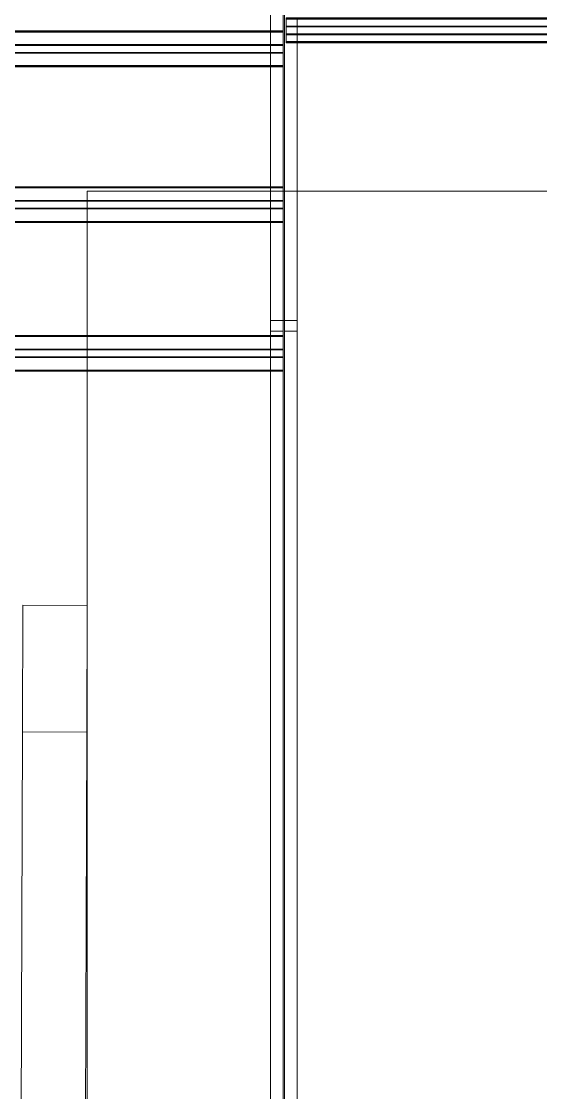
# Model space of a CAD drawing. Header units: centimetres. Extents: x -13617 to -9515, y -261 to 6553.
# Drawn here: x -11479 to -11236, y 5189 to 5689 of the extents above; entities that cross this region are included whole.
import ezdxf

# ---------------------------------------------------------------- set-up
doc = ezdxf.new("R2010")
doc.units = ezdxf.units.CM
doc.linetypes.add('_Overhead', pattern=[0.47625, 0.3175, -0.15875])
for name, color, linetype, lineweight in [('A-FLOR-LEVL', 7, 'Continuous', 9), ('A-WALL', 7, 'Continuous', 9), ('S-BEAM', 7, 'Continuous', 9)]:
    doc.layers.add(name, color=color, linetype=linetype, lineweight=lineweight)

# ---------------------------------------------------------------- blocks, each defined once
blk = doc.blocks.new('Costanera Perfil Z - Parametrizado - h_30cm-V54-Planta patio maniobras')
at = {"layer": 'S-BEAM', "color": 254, "true_color": 0xcccccc}
for p, q in [((-8.34, 548.74), (-8.34, -548.74)), ((-8.1, -548.74), (-8.1, 548.74)), ((-8.04, 548.74), (-8.04, -548.74)), ((-7.84, 548.74), (-7.84, -548.74)), ((1.64, 548.74), (1.64, -548.74)), ((1.98, 548.74), (1.98, -548.74)), ((-1.98, 544.73), (-1.98, -542.85)), ((-1.64, 544.73), (-1.64, -542.85)), ((7.84, 544.73), (7.84, -542.85)), ((8.04, 544.73), (8.04, -542.85)), ((8.1, 544.73), (8.1, -542.85)), ((8.34, 544.73), (8.34, -542.85)), ((-1.98, -542.85), (-1.98, -548.74)), ((-1.64, -542.85), (-1.64, -548.74)), ((7.84, -542.85), (7.84, -548.74)), ((8.04, -542.85), (8.04, -548.74)), ((8.1, -542.85), (8.1, -548.74)), ((8.34, -542.85), (8.34, -548.74)), ((-8.1, -548.74), (-8.34, -548.74)), ((-8.34, -548.74), (-8.1, -548.74)), ((1.98, -548.74), (-8.1, -548.74)), ((-8.04, -548.74), (-7.84, -548.74)), ((-7.84, -548.74), (1.64, -548.74)), ((-0.98, -548.74), (-1.98, -548.74)), ((-1.98, -548.74), (-1.64, -548.74)), ((-1.64, -548.74), (1.64, -548.74)), ((1.64, -548.74), (-1.64, -548.74)), ((-1.64, -548.74), (-0.69, -548.74)), ((1.64, -548.74), (-0.98, -548.74)), ((-0.69, -548.74), (1.64, -548.74)), ((1.64, -548.74), (1.98, -548.74)), ((1.98, -548.74), (1.64, -548.74)), ((1.64, -548.74), (1.98, -548.74)), ((1.98, -548.74), (8.04, -548.74)), ((7.84, -548.74), (1.98, -548.74)), ((8.04, -548.74), (7.84, -548.74)), ((8.34, -548.74), (8.04, -548.74)), ((8.1, -548.74), (8.34, -548.74))]:
    blk.add_line(p, q, dxfattribs=at)
blk = doc.blocks.new('Costanera Perfil Z - Parametrizado - h_30cm-V55-Planta patio maniobras')
at = {"layer": 'S-BEAM', "color": 254, "true_color": 0xcccccc}
for p, q in [((-8.34, 548.74), (-8.34, -548.74)), ((-8.1, -548.74), (-8.1, 548.74)), ((-8.04, 548.74), (-8.04, -548.74)), ((-7.84, 548.74), (-7.84, -548.74)), ((1.64, 548.74), (1.64, -548.74)), ((1.98, 548.74), (1.98, -548.74)), ((-1.98, 544.73), (-1.98, -542.85)), ((-1.64, 544.73), (-1.64, -542.85)), ((7.84, 544.73), (7.84, -542.85)), ((8.04, 544.73), (8.04, -542.85)), ((8.1, 544.73), (8.1, -542.85)), ((8.34, 544.73), (8.34, -542.85)), ((-1.98, -542.85), (-1.98, -548.74)), ((-1.64, -542.85), (-1.64, -548.74)), ((7.84, -542.85), (7.84, -548.74)), ((8.04, -542.85), (8.04, -548.74)), ((8.1, -542.85), (8.1, -548.74)), ((8.34, -542.85), (8.34, -548.74)), ((-8.1, -548.74), (-8.34, -548.74)), ((-8.34, -548.74), (-8.1, -548.74)), ((1.98, -548.74), (-8.1, -548.74)), ((-8.04, -548.74), (-7.84, -548.74)), ((-7.84, -548.74), (1.64, -548.74)), ((-0.94, -548.74), (-1.98, -548.74)), ((-1.98, -548.74), (-1.64, -548.74)), ((-1.64, -548.74), (1.64, -548.74)), ((1.64, -548.74), (-1.64, -548.74)), ((-1.64, -548.74), (-0.64, -548.74)), ((1.64, -548.74), (-0.94, -548.74)), ((-0.64, -548.74), (1.64, -548.74)), ((1.64, -548.74), (1.98, -548.74)), ((1.98, -548.74), (1.64, -548.74)), ((1.64, -548.74), (1.98, -548.74)), ((1.98, -548.74), (8.04, -548.74)), ((7.84, -548.74), (1.98, -548.74)), ((8.04, -548.74), (7.84, -548.74)), ((8.34, -548.74), (8.04, -548.74)), ((8.1, -548.74), (8.34, -548.74))]:
    blk.add_line(p, q, dxfattribs=at)
blk = doc.blocks.new('Costanera Perfil Z - Parametrizado - h_30cm-V56-Planta patio maniobras')
at = {"layer": 'S-BEAM', "color": 254, "true_color": 0xcccccc}
for p, q in [((-8.34, 548.74), (-8.34, -548.74)), ((-8.1, -548.74), (-8.1, 548.74)), ((-8.04, 548.74), (-8.04, -548.74)), ((-7.84, 548.74), (-7.84, -548.74)), ((-1.98, 548.74), (-1.98, -548.74)), ((-1.64, 548.74), (-1.64, -548.74)), ((1.64, 548.74), (1.64, -548.74)), ((1.98, 548.74), (1.98, -548.74)), ((7.84, 548.74), (7.84, -548.74)), ((8.04, 548.74), (8.04, -548.74)), ((8.1, 548.74), (8.1, -548.74)), ((8.34, 548.74), (8.34, -548.74)), ((-8.1, -548.74), (-8.34, -548.74)), ((-8.34, -548.74), (-8.1, -548.74)), ((1.98, -548.74), (-8.1, -548.74)), ((-8.04, -548.74), (-7.84, -548.74)), ((-7.84, -548.74), (1.64, -548.74)), ((-1.16, -548.74), (-1.98, -548.74)), ((-1.98, -548.74), (-1.64, -548.74)), ((-1.64, -548.74), (1.64, -548.74)), ((1.64, -548.74), (-1.64, -548.74)), ((-1.64, -548.74), (-0.86, -548.74)), ((1.64, -548.74), (-1.16, -548.74)), ((-0.86, -548.74), (1.64, -548.74)), ((1.64, -548.74), (1.98, -548.74)), ((1.98, -548.74), (1.64, -548.74)), ((1.64, -548.74), (1.98, -548.74)), ((1.98, -548.74), (8.04, -548.74)), ((7.84, -548.74), (1.98, -548.74)), ((8.04, -548.74), (7.84, -548.74)), ((8.34, -548.74), (8.04, -548.74)), ((8.1, -548.74), (8.34, -548.74))]:
    blk.add_line(p, q, dxfattribs=at)
blk = doc.blocks.new('Costanera Perfil Z - Parametrizado - h_22cm-1719285-Planta patio maniobras')
at = {"layer": 'S-BEAM', "color": 254, "true_color": 0xcccccc}
for p, q in [((-5.54, 4807.54), (-5.84, 4807.54)), ((-5.84, 4807.54), (-5.5, 4807.54)), ((-5.84, 4807.54), (-5.84, 4427.94)), ((-5.54, 4807.54), (-5.54, 4427.94)), ((-5.5, 4807.54), (2.01, 4807.54)), ((-5.26, 4807.54), (-5.5, 4807.54)), ((-5.5, 4427.94), (-5.5, 4807.54)), ((1.67, 4807.54), (-5.26, 4807.54)), ((-5.26, 4807.54), (-5.26, 4427.94)), ((-1.67, 4807.54), (-2.01, 4807.54)), ((-2.01, 4807.54), (1.67, 4807.54)), ((-2.01, 4807.54), (-2.01, 4427.94)), ((1.67, 4807.54), (-1.67, 4807.54)), ((-1.67, 4807.54), (1.67, 4807.54)), ((0.1, 4807.54), (-1.67, 4807.54)), ((-1.67, 4807.54), (-1.67, 4427.94)), ((1.67, 4807.54), (0.1, 4807.54)), ((2.01, 4807.54), (1.67, 4807.54)), ((1.67, 4807.54), (2.01, 4807.54)), ((2.01, 4807.54), (1.67, 4807.54)), ((1.67, 4807.54), (1.67, 4427.94)), ((2.01, 4807.54), (5.26, 4807.54)), ((5.5, 4807.54), (2.01, 4807.54)), ((2.01, 4807.54), (2.01, 4427.94)), ((5.26, 4807.54), (5.54, 4807.54)), ((5.26, 4807.54), (5.26, 4636.41)), ((5.5, 4807.54), (5.5, 4802.48)), ((5.54, 4807.54), (5.84, 4807.54)), ((5.84, 4807.54), (5.54, 4807.54)), ((5.54, 4807.54), (5.54, 4636.41)), ((5.84, 4807.54), (5.84, 4636.41)), ((5.5, 4802.48), (5.5, 4636.41)), ((5.26, 4631.41), (5.26, 4427.94)), ((5.5, 4631.41), (5.5, 4427.94)), ((5.54, 4631.41), (5.54, 4427.94)), ((5.84, 4631.41), (5.84, 4427.94))]:
    blk.add_line(p, q, dxfattribs=at)
blk = doc.blocks.new('PQ_RVR_EST-01_ZZ_ZZ_MO_T_A_rvt-1-Planta patio maniobras')
at = {"layer": 'S-BEAM', "color": 254, "true_color": 0xcccccc}
for p, q in [((-11355.96, 5544.81), (-11355.96, 6051.43)), ((-11355.96, 4837.99), (-11355.96, 5934.63)), ((-11362.56, 5678.56), (-11362.56, 5750.79)), ((-11362.56, 5684.92), (-11362.56, 5750.79)), ((-11362.56, 5684.92), (-11362.56, 5750.79)), ((-11362.56, 5678.56), (-11362.56, 5750.79)), ((-11356.67, 5684.92), (-11356.67, 5750.79)), ((-11356.67, 5678.56), (-11356.67, 5750.79)), ((-11350.06, 5687.22), (-11350.06, 5691.05)), ((-11350.06, 5687.22), (-11350.06, 5691.05)), ((-11350.06, 5687.22), (-11350.06, 5691.05)), ((-11350.06, 5690.67), (-11350.06, 5687.22)), ((-11350.06, 5687.22), (-11350.06, 5686.87)), ((-11350.06, 5686.87), (-11350.06, 5687.22)), ((-11350.06, 5686.87), (-11350.06, 5687.22)), ((-11350.06, 5686.87), (-11350.06, 5687.22)), ((-11350.06, 5686.87), (-11350.06, 5683.54)), ((-11350.06, 5683.54), (-11350.06, 5686.87)), ((-11350.06, 5683.54), (-11350.06, 5686.87)), ((-11350.06, 5683.54), (-11350.06, 5686.87)), ((-11362.56, 5678.56), (-11362.56, 5684.92)), ((-11362.56, 5678.56), (-11362.56, 5684.92)), ((-11356.67, 5678.56), (-11356.67, 5684.92)), ((-11350.06, 5683.54), (-11350.06, 5683.19)), ((-11350.06, 5683.19), (-11350.06, 5683.54)), ((-11350.06, 5683.19), (-11350.06, 5683.54)), ((-11350.06, 5683.19), (-11350.06, 5683.54)), ((-11350.06, 5679.37), (-11350.06, 5683.19)), ((-11350.06, 5679.37), (-11350.06, 5683.19)), ((-11350.06, 5679.37), (-11350.06, 5683.19)), ((-11350.06, 5683.17), (-11350.06, 5679.37)), ((-11362.56, 5678.23), (-11362.56, 5678.56)), ((-11362.56, 5678.23), (-11362.56, 5678.56)), ((-11362.56, 5678.23), (-11362.56, 5678.56)), ((-11362.56, 5678.23), (-11362.56, 5678.56)), ((-11362.56, 5675.6), (-11362.56, 5678.23)), ((-11362.56, 5674.94), (-11362.56, 5678.23)), ((-11362.56, 5674.94), (-11362.56, 5678.23)), ((-11362.56, 5675.53), (-11362.56, 5678.23)), ((-11356.67, 5678.23), (-11356.67, 5678.56)), ((-11356.67, 5678.23), (-11356.67, 5678.56)), ((-11356.67, 5674.94), (-11356.67, 5678.23)), ((-11356.67, 5675.53), (-11356.67, 5678.23)), ((-11350.06, 5679.37), (-11350.06, 5549.72)), ((-11350.06, 5544.81), (-11350.06, 5679.37)), ((-11350.06, 5544.81), (-11350.06, 5679.37)), ((-11350.06, 5544.81), (-11350.06, 5679.37)), ((-11362.56, 5668.25), (-11362.56, 5675.6)), ((-11362.56, 5668.25), (-11362.56, 5675.53)), ((-11362.56, 5674.61), (-11362.56, 5674.94)), ((-11362.56, 5674.61), (-11362.56, 5674.94)), ((-11362.56, 5668.25), (-11362.56, 5674.61)), ((-11362.56, 5668.25), (-11362.56, 5674.61)), ((-11356.67, 5668.25), (-11356.67, 5675.53)), ((-11356.67, 5674.61), (-11356.67, 5674.94)), ((-11356.67, 5668.25), (-11356.67, 5674.61)), ((-11362.56, 5605.82), (-11362.56, 5668.25)), ((-11362.56, 5612.18), (-11362.56, 5668.25)), ((-11362.56, 5612.18), (-11362.56, 5668.25)), ((-11362.56, 5605.82), (-11362.56, 5668.25)), ((-11356.67, 5612.18), (-11356.67, 5668.25)), ((-11356.67, 5605.82), (-11356.67, 5668.25)), ((-11362.56, 5605.82), (-11362.56, 5612.18)), ((-11362.56, 5605.82), (-11362.56, 5612.18)), ((-11356.67, 5605.82), (-11356.67, 5612.18)), ((-11362.56, 5605.48), (-11362.56, 5605.82)), ((-11362.56, 5605.48), (-11362.56, 5605.82)), ((-11362.56, 5605.48), (-11362.56, 5605.82)), ((-11362.56, 5605.48), (-11362.56, 5605.82)), ((-11362.56, 5602.9), (-11362.56, 5605.48)), ((-11362.56, 5602.2), (-11362.56, 5605.48)), ((-11362.56, 5602.2), (-11362.56, 5605.48)), ((-11362.56, 5602.83), (-11362.56, 5605.48)), ((-11362.56, 5595.51), (-11362.56, 5602.9)), ((-11362.56, 5595.51), (-11362.56, 5602.83)), ((-11362.56, 5601.86), (-11362.56, 5602.2)), ((-11362.56, 5601.86), (-11362.56, 5602.2)), ((-11362.56, 5595.51), (-11362.56, 5601.86)), ((-11362.56, 5595.51), (-11362.56, 5601.86)), ((-11356.67, 5605.48), (-11356.67, 5605.82)), ((-11356.67, 5605.48), (-11356.67, 5605.82)), ((-11356.67, 5602.2), (-11356.67, 5605.48)), ((-11356.67, 5602.83), (-11356.67, 5605.48)), ((-11356.67, 5595.51), (-11356.67, 5602.83)), ((-11356.67, 5601.86), (-11356.67, 5602.2)), ((-11356.67, 5595.51), (-11356.67, 5601.86)), ((-11362.56, 5549.72), (-11362.56, 5595.51)), ((-11362.56, 5544.81), (-11362.56, 5595.51)), ((-11362.56, 5544.81), (-11362.56, 5595.51)), ((-11362.56, 5544.81), (-11362.56, 5595.51)), ((-11356.67, 5542.78), (-11356.67, 5595.51)), ((-11356.67, 5544.81), (-11356.67, 5595.51)), ((-11362.56, 5542.78), (-11362.56, 5544.81)), ((-11362.56, 5542.78), (-11362.56, 5544.81)), ((-11362.56, 5536.42), (-11362.56, 5542.78)), ((-11362.56, 5536.42), (-11362.56, 5542.78)), ((-11356.67, 5536.42), (-11356.67, 5542.78)), ((-11350.06, 4837.99), (-11350.06, 5544.81)), ((-11350.06, 4833.79), (-11350.06, 5544.81)), ((-11362.56, 5536.08), (-11362.56, 5536.42)), ((-11362.56, 5536.08), (-11362.56, 5536.42)), ((-11362.56, 5532.8), (-11362.56, 5536.08)), ((-11362.56, 5532.8), (-11362.56, 5536.08)), ((-11356.67, 5536.08), (-11356.67, 5536.42)), ((-11356.67, 5532.8), (-11356.67, 5536.08)), ((-11362.56, 5532.46), (-11362.56, 5532.8)), ((-11362.56, 5532.46), (-11362.56, 5532.8)), ((-11362.56, 5526.11), (-11362.56, 5532.46)), ((-11362.56, 5526.11), (-11362.56, 5532.46)), ((-11356.67, 5532.46), (-11356.67, 5532.8)), ((-11356.67, 5526.11), (-11356.67, 5532.46)), ((-11362.56, 4833.79), (-11362.56, 5526.11)), ((-11362.56, 4837.99), (-11362.56, 5526.11)), ((-11356.67, 4837.99), (-11356.67, 5526.11))]:
    blk.add_line(p, q, dxfattribs=at)
at = {"layer": 'S-BEAM', "color": 254, "lineweight": 18, "true_color": 0xcccccc}
for p, q in [((-11350.06, 5549.72), (-11362.56, 5549.72)), ((-11362.56, 5549.72), (-11362.56, 5544.81)), ((-11350.06, 5544.81), (-11350.06, 5549.72)), ((-11362.56, 5544.81), (-11356.67, 5544.81)), ((-11356.67, 5544.81), (-11356.67, 5536.42)), ((-11355.96, 4837.99), (-11355.96, 5544.81)), ((-11355.96, 5544.81), (-11350.06, 5544.81)), ((-11356.67, 5536.42), (-11356.67, 5536.08)), ((-11356.67, 5536.08), (-11356.67, 5533.28)), ((-11356.67, 5533.28), (-11356.67, 5526.11)), ((-11356.67, 5526.11), (-11356.67, 4837.99))]:
    blk.add_line(p, q, dxfattribs=at)
at = {"layer": 'S-BEAM', "color": 254, "linetype": '_Overhead', "lineweight": 9, "true_color": 0xd4d4d4, "rotation": 89.99999999999964}
for name, p in [('Costanera Perfil Z - Parametrizado - h_22cm-1719285-Planta patio maniobras', (-6547.58, 5685.21)), ('Costanera Perfil Z - Parametrizado - h_30cm-V54-Planta patio maniobras', (-11905.41, 5676.59)), ('Costanera Perfil Z - Parametrizado - h_30cm-V55-Planta patio maniobras', (-11905.41, 5603.84)), ('Costanera Perfil Z - Parametrizado - h_30cm-V56-Planta patio maniobras', (-11905.41, 5534.44))]:
    blk.add_blockref(name, p, dxfattribs=at)
blk = doc.blocks.new('PQ_RVR_ARQ-01_ZZ_ZZ_MO_T_A_rvt-1-Planta patio maniobras')
at = {"layer": 'A-FLOR-LEVL', "color": 253, "true_color": 0xaaaaaa}
for p, q in [((-11448.09, 5610.18), (-11362.56, 5610.18)), ((-11448.09, 5610.18), (-11448.09, 5605.82)), ((-11362.56, 5610.18), (-11356.67, 5610.18)), ((-11356.67, 5610.18), (-11355.96, 5610.18)), ((-11355.96, 5610.18), (-11350.06, 5610.18)), ((-11350.06, 5610.18), (-11191.49, 5610.18)), ((-11448.09, 5605.82), (-11448.09, 5605.48)), ((-11448.09, 5605.48), (-11448.09, 5602.2)), ((-11448.09, 5602.2), (-11448.09, 5601.86)), ((-11448.09, 5601.86), (-11448.09, 5595.51)), ((-11448.09, 5595.51), (-11448.09, 5542.78)), ((-11448.09, 5542.78), (-11448.09, 5536.42)), ((-11448.09, 5536.42), (-11448.09, 5536.08)), ((-11448.09, 5536.08), (-11448.09, 5532.8)), ((-11448.09, 5532.8), (-11448.09, 5532.46)), ((-11448.09, 5532.46), (-11448.09, 5526.11)), ((-11448.09, 5526.11), (-11448.09, 4762.32))]:
    blk.add_line(p, q, dxfattribs=at)
at = {"layer": 'A-WALL', "color": 253, "true_color": 0xaaaaaa}
for p, q in [((-11478.27, 5357.7), (-11478.09, 5416.81)), ((-11478.09, 5416.81), (-11448.09, 5416.72)), ((-11448.09, 5416.72), (-11448.27, 5357.61)), ((-11479.97, 4786.81), (-11478.27, 5357.7)), ((-11448.27, 5357.61), (-11478.27, 5357.7)), ((-11448.27, 5357.61), (-11449.97, 4786.72))]:
    blk.add_line(p, q, dxfattribs=at)

msp = doc.modelspace()

# ---------------------------------------------------------------- block references
at = {"lineweight": 5}
msp.add_blockref('PQ_RVR_EST-01_ZZ_ZZ_MO_T_A_rvt-1-Planta patio maniobras', (0, 0), dxfattribs=at)

# ---------------------------------------------------------------- next in the draw order: block references
msp.add_blockref('PQ_RVR_ARQ-01_ZZ_ZZ_MO_T_A_rvt-1-Planta patio maniobras', (0, 0), dxfattribs=at)

# ---------------------------------------------------------------- next in the draw order: linework, layer by layer
at = {"layer": 'A-FLOR-LEVL', "color": 253, "true_color": 0xaaaaaa}
for p, q in [((-11448.09, 5610.18), (-11362.56, 5610.18)), ((-11448.09, 5610.18), (-11448.09, 5605.82)), ((-11362.56, 5610.18), (-11356.67, 5610.18)), ((-11356.67, 5610.18), (-11355.96, 5610.18)), ((-11355.96, 5610.18), (-11350.06, 5610.18)), ((-11350.06, 5610.18), (-11191.49, 5610.18)), ((-11448.09, 5605.82), (-11448.09, 5605.48)), ((-11448.09, 5605.48), (-11448.09, 5602.2)), ((-11448.09, 5602.2), (-11448.09, 5601.86)), ((-11448.09, 5601.86), (-11448.09, 5595.51)), ((-11448.09, 5595.51), (-11448.09, 5542.78)), ((-11448.09, 5542.78), (-11448.09, 5536.42)), ((-11448.09, 5536.42), (-11448.09, 5536.08)), ((-11448.09, 5536.08), (-11448.09, 5532.8)), ((-11448.09, 5532.8), (-11448.09, 5532.46)), ((-11448.09, 5532.46), (-11448.09, 5526.11)), ((-11448.09, 5526.11), (-11448.09, 4762.32))]:
    msp.add_line(p, q, dxfattribs=at)

doc.saveas('drawing.dxf')
